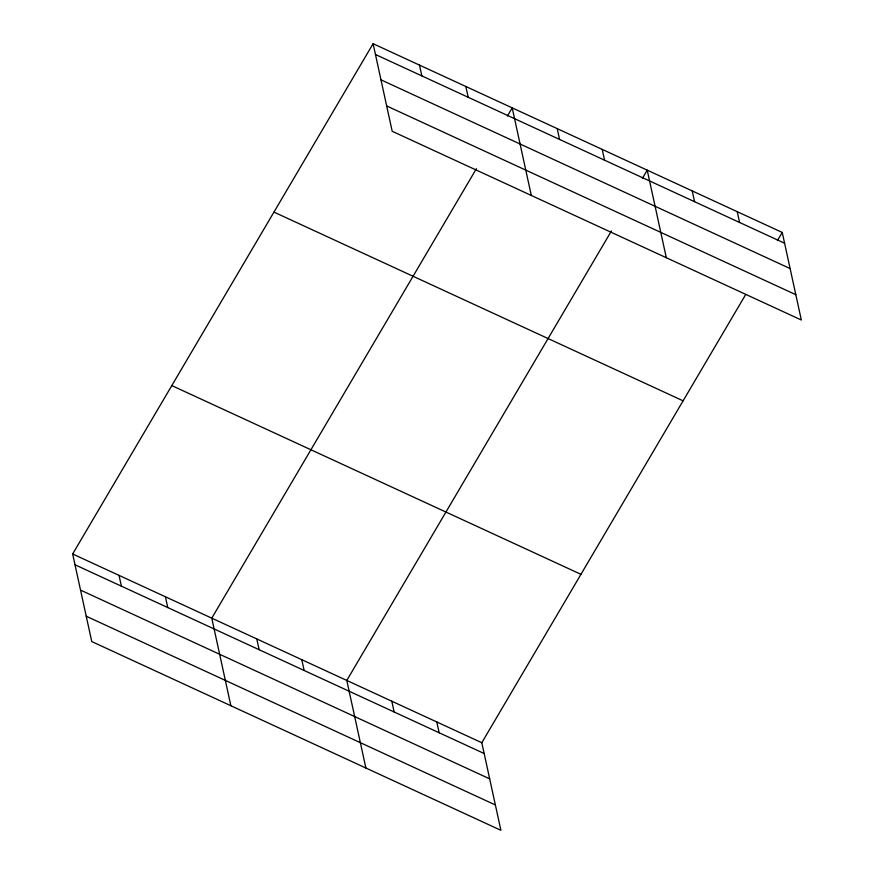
<?xml version="1.0" encoding="UTF-8"?>
<svg xmlns="http://www.w3.org/2000/svg" width="874" height="874" viewBox="0 0 874 874"><rect width="100%" height="100%" fill="white"/><g stroke="black" fill="none" stroke-linecap="round" stroke-linejoin="round"><path stroke-width="1.31" d="M745.751 294.418L481.803 742.725L500.9 830.3L91.759 641.56L72.662 553.985L373.1 43.7L782.241 232.44L801.338 320.015L392.197 131.275L373.1 43.7M476.406 168.682L211.77 618.158L230.867 705.733M507.39 116.056L512.208 107.873L531.305 195.448M611.418 230.965L346.792 680.442L365.889 768.017M642.401 178.34L647.219 170.157L666.316 257.732M777.423 240.623L782.241 232.44M375.449 54.494L784.59 243.234M380.977 79.84L790.118 268.569M386.669 105.94L795.81 294.68M273.955 212.098L683.097 400.827M171.807 385.587L580.948 574.327M72.662 553.985L481.803 742.725M75.022 564.779L484.163 753.519M80.55 590.114L489.691 778.854M86.242 616.225L495.383 804.965M737.23 211.672L739.59 222.477M692.23 190.914L694.579 201.708M602.219 149.388L604.568 160.193M557.208 128.631L559.568 139.425M465.831 86.482L468.191 97.276M419.465 65.091L421.825 75.885M436.803 721.957L439.152 732.762M391.792 701.199L394.152 711.993M301.781 659.673L304.141 670.478M256.781 638.916L259.13 649.71M165.405 596.767L167.764 607.561M119.039 575.376L121.388 586.17"/></g></svg>
